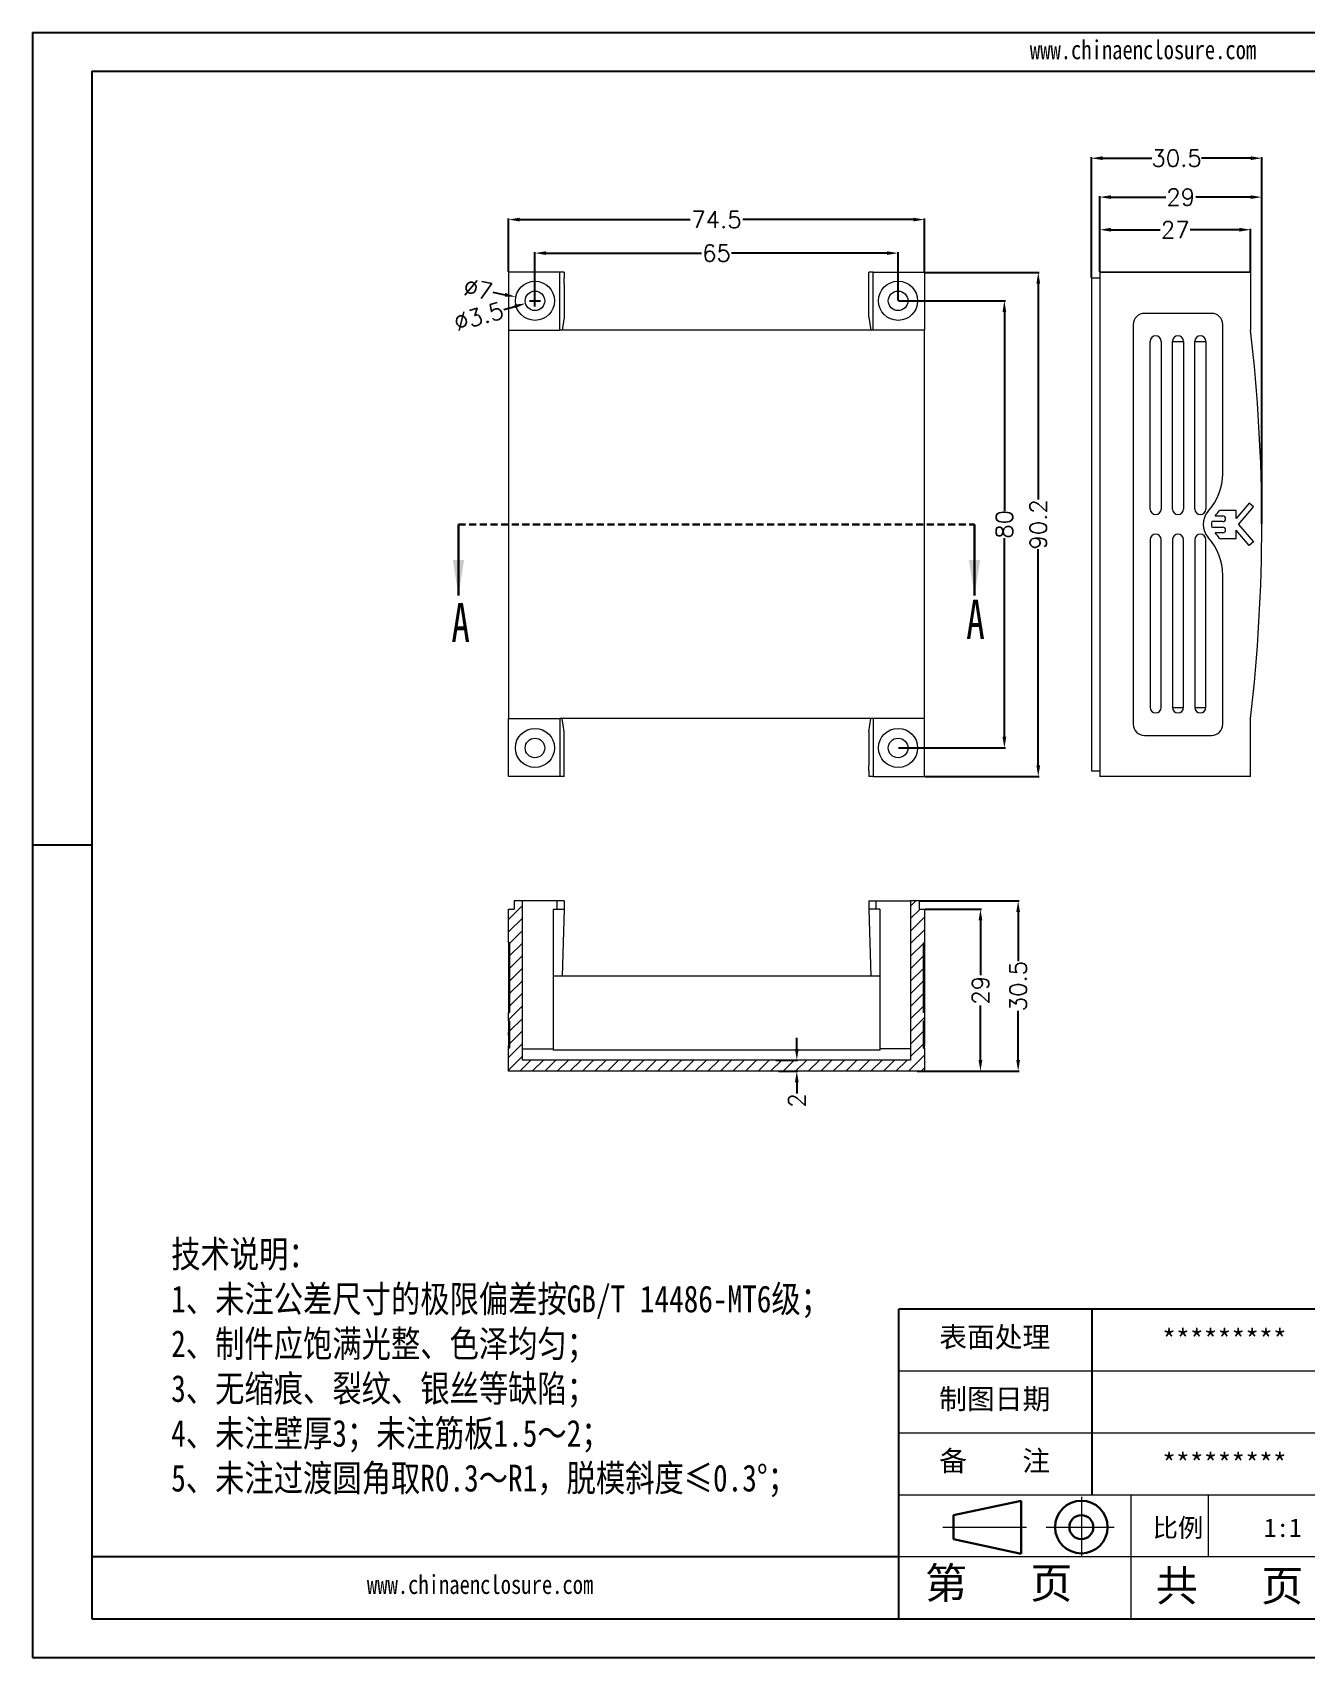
# Model space of a CAD drawing. Header units: inches. Extents: x 918 to 1969, y 1101 to 1392.
# Drawn here: x 1361.2 to 1589.2, y 1101 to 1391.8 of the extents above; entities that cross this region are included whole.
import ezdxf

# ---------------------------------------------------------------- set-up
doc = ezdxf.new("R2010")
doc.units = ezdxf.units.IN
doc.linetypes.add('CENTER2', pattern=[28.575, 19.05, -3.175, 3.175, -3.175])
doc.linetypes.add('HIDDEN', pattern=[1.905, 1.27, -0.635])
doc.layers.add('文字', color=81, linetype='Continuous')
for name, color, linetype, lineweight in [('粗实线', 7, 'Continuous', 30), ('细实线', 3, 'Continuous', 9), ('细点划线', 2, 'CENTER2', 9)]:
    doc.layers.add(name, color=color, linetype=linetype, lineweight=lineweight)
doc.styles.add('SLDTEXTSTYLE5', font='TXT', dxfattribs={"width": 0.7})
doc.styles.get("Standard").update_dxf_attribs({"font": 'txt', "bigfont": 'gbcbig.shx'})
doc.styles.add('宋体', font='', dxfattribs={"width": 0.8, "height": 3.5})
doc.styles.get('宋体').set_extended_font_data('SimSun')
doc.dimstyles.new('3', dxfattribs={"dimtxt": 3, "dimasz": 2, "dimexe": 0.18, "dimexo": 0.0625, "dimgap": 0.2, "dimtad": 0, "dimzin": 12, "dimdsep": 46, "dimtxsty": 'Standard', "dimcen": 1, "dimclrd": 3, "dimclre": 3, "dimadec": 0, "dimazin": 0, "dimtfac": 1, "dimtofl": 0, "dimtmove": 0, "dimatfit": 3, "dimfxl": 0, "dimtolj": 1, "dimtzin": 0, "dimarcsym": 0})

# ---------------------------------------------------------------- blocks, each defined once
blk = doc.blocks.new('*D183')
at = {"color": 3, "lineweight": -2, "transparency": 16777216}
for p, q in [((1446.35, 1348.93), (1446.35, 1358.48)), ((1448.35, 1358.3), (1478.9, 1358.3)), ((1518.85, 1358.3), (1488.3, 1358.3)), ((1520.85, 1348.93), (1520.85, 1358.48))]:
    blk.add_line(p, q, dxfattribs=at)
at = {"color": 3, "transparency": 16777216}
for points in [[(1448.35, 1358.63), (1448.35, 1357.97), (1446.35, 1358.3)], [(1518.85, 1358.63), (1518.85, 1357.97), (1520.85, 1358.3)]]:
    blk.add_solid(points, dxfattribs=at)
at = {"layer": 'Defpoints', "color": 0, "transparency": 16777216}
for p in [(1520.85, 1358.3), (1446.35, 1348.86), (1520.85, 1348.86)]:
    blk.add_point(p, dxfattribs=at)
at = {"color": 0, "transparency": 16777216, "insert": (1483.6, 1358.3), "char_height": 3, "attachment_point": 5}
blk.add_mtext('\\A1;74.5', dxfattribs=at)
blk = doc.blocks.new('*D184')
at = {"color": 3, "lineweight": -2, "transparency": 16777216}
for p, q in [((1451.1, 1343.83), (1451.1, 1352.48)), ((1453.1, 1352.3), (1480.9, 1352.3)), ((1514.1, 1352.3), (1486.3, 1352.3)), ((1516.1, 1343.83), (1516.1, 1352.48))]:
    blk.add_line(p, q, dxfattribs=at)
at = {"color": 3, "transparency": 16777216}
for points in [[(1453.1, 1352.63), (1453.1, 1351.97), (1451.1, 1352.3)], [(1514.1, 1352.63), (1514.1, 1351.97), (1516.1, 1352.3)]]:
    blk.add_solid(points, dxfattribs=at)
at = {"layer": 'Defpoints', "color": 0, "transparency": 16777216}
for p in [(1516.1, 1352.3), (1451.1, 1343.76), (1516.1, 1343.76)]:
    blk.add_point(p, dxfattribs=at)
at = {"color": 0, "transparency": 16777216, "insert": (1483.6, 1352.3), "char_height": 3, "attachment_point": 5}
blk.add_mtext('\\A1;65', dxfattribs=at)
blk = doc.blocks.new('*D186')
at = {"color": 3, "lineweight": -2, "transparency": 16777216}
for p, q in [((1516.17, 1343.76), (1535.31, 1343.76)), ((1535.13, 1341.76), (1535.13, 1306.21)), ((1535.13, 1265.76), (1535.13, 1301.31)), ((1516.17, 1263.76), (1535.31, 1263.76))]:
    blk.add_line(p, q, dxfattribs=at)
at = {"color": 3, "transparency": 16777216}
for points in [[(1534.79, 1341.76), (1535.46, 1341.76), (1535.13, 1343.76)], [(1534.79, 1265.76), (1535.46, 1265.76), (1535.13, 1263.76)]]:
    blk.add_solid(points, dxfattribs=at)
at = {"layer": 'Defpoints', "color": 0, "transparency": 16777216}
for p in [(1516.1, 1343.76), (1535.13, 1343.76), (1516.1, 1263.76)]:
    blk.add_point(p, dxfattribs=at)
at = {"color": 0, "transparency": 16777216, "insert": (1535.13, 1303.76), "char_height": 3, "attachment_point": 5, "rotation": 90}
blk.add_mtext('\\A1;80', dxfattribs=at)
blk = doc.blocks.new('*D187')
at = {"color": 3, "lineweight": -2, "transparency": 16777216}
for p, q in [((1520.92, 1348.86), (1541.37, 1348.86)), ((1541.19, 1346.86), (1541.19, 1308.21)), ((1541.19, 1260.66), (1541.19, 1299.31)), ((1520.92, 1258.66), (1541.37, 1258.66))]:
    blk.add_line(p, q, dxfattribs=at)
at = {"color": 3, "transparency": 16777216}
for points in [[(1540.86, 1346.86), (1541.53, 1346.86), (1541.19, 1348.86)], [(1540.86, 1260.66), (1541.53, 1260.66), (1541.19, 1258.66)]]:
    blk.add_solid(points, dxfattribs=at)
at = {"layer": 'Defpoints', "color": 0, "transparency": 16777216}
for p in [(1520.85, 1348.86), (1541.19, 1348.86), (1520.85, 1258.66)]:
    blk.add_point(p, dxfattribs=at)
at = {"color": 0, "transparency": 16777216, "insert": (1541.19, 1303.76), "char_height": 3, "attachment_point": 5, "rotation": 90}
blk.add_mtext('\\A1;90.2', dxfattribs=at)
blk = doc.blocks.new('*D188')
at = {"color": 3, "lineweight": -2, "transparency": 16777216}
for p, q in [((1552.2, 1348.93), (1552.2, 1356.66)), ((1554.2, 1356.48), (1563, 1356.48)), ((1577.2, 1356.48), (1568.4, 1356.48)), ((1579.2, 1348.93), (1579.2, 1356.66))]:
    blk.add_line(p, q, dxfattribs=at)
at = {"color": 3, "transparency": 16777216}
for points in [[(1554.2, 1356.82), (1554.2, 1356.15), (1552.2, 1356.48)], [(1577.2, 1356.82), (1577.2, 1356.15), (1579.2, 1356.48)]]:
    blk.add_solid(points, dxfattribs=at)
at = {"layer": 'Defpoints', "color": 0, "transparency": 16777216}
for p in [(1579.2, 1356.48), (1552.2, 1348.86), (1579.2, 1348.86)]:
    blk.add_point(p, dxfattribs=at)
at = {"color": 0, "transparency": 16777216, "insert": (1565.7, 1356.48), "char_height": 3, "attachment_point": 5}
blk.add_mtext('\\A1;27', dxfattribs=at)
blk = doc.blocks.new('*D189')
at = {"color": 3, "lineweight": -2, "transparency": 16777216}
for p, q in [((1552.2, 1348.93), (1552.2, 1362.5)), ((1554.2, 1362.32), (1564, 1362.32)), ((1579.2, 1362.32), (1569.4, 1362.32)), ((1581.2, 1303.83), (1581.2, 1362.5))]:
    blk.add_line(p, q, dxfattribs=at)
at = {"color": 3, "transparency": 16777216}
for points in [[(1554.2, 1362.65), (1554.2, 1361.99), (1552.2, 1362.32)], [(1579.2, 1362.65), (1579.2, 1361.99), (1581.2, 1362.32)]]:
    blk.add_solid(points, dxfattribs=at)
at = {"layer": 'Defpoints', "color": 0, "transparency": 16777216}
for p in [(1581.2, 1362.32), (1552.2, 1348.86), (1581.2, 1303.76)]:
    blk.add_point(p, dxfattribs=at)
at = {"color": 0, "transparency": 16777216, "insert": (1566.7, 1362.32), "char_height": 3, "attachment_point": 5}
blk.add_mtext('\\A1;29', dxfattribs=at)
blk = doc.blocks.new('*D190')
at = {"color": 3, "lineweight": -2, "transparency": 16777216}
for p, q in [((1550.7, 1347.93), (1550.7, 1369.46)), ((1552.7, 1369.28), (1561.5, 1369.28)), ((1579.2, 1369.28), (1570.4, 1369.28)), ((1581.2, 1303.83), (1581.2, 1369.46))]:
    blk.add_line(p, q, dxfattribs=at)
at = {"color": 3, "transparency": 16777216}
for points in [[(1552.7, 1369.62), (1552.7, 1368.95), (1550.7, 1369.28)], [(1579.2, 1369.62), (1579.2, 1368.95), (1581.2, 1369.28)]]:
    blk.add_solid(points, dxfattribs=at)
at = {"layer": 'Defpoints', "color": 0, "transparency": 16777216}
for p in [(1581.2, 1369.28), (1550.7, 1347.86), (1581.2, 1303.76)]:
    blk.add_point(p, dxfattribs=at)
at = {"color": 0, "transparency": 16777216, "insert": (1565.95, 1369.28), "char_height": 3, "attachment_point": 5}
blk.add_mtext('\\A1;30.5', dxfattribs=at)
blk = doc.blocks.new('*D193')
at = {"color": 3, "lineweight": -2, "transparency": 16777216}
for p, q in [((1443.56, 1345.3), (1445.71, 1344.86)), ((1450.1, 1343.76), (1452.1, 1343.76)), ((1451.1, 1342.76), (1451.1, 1344.76))]:
    blk.add_line(p, q, dxfattribs=at)
at = {"color": 3, "transparency": 16777216}
blk.add_solid([(1445.78, 1345.19), (1445.65, 1344.54), (1447.67, 1344.46)], dxfattribs=at)
at = {"layer": 'Defpoints', "color": 0, "transparency": 16777216}
for p in [(1447.67, 1344.46), (1454.53, 1343.06)]:
    blk.add_point(p, dxfattribs=at)
at = {"color": 0, "transparency": 16777216, "insert": (1440.92, 1345.84), "char_height": 3, "attachment_point": 5, "rotation": 348.4525}
blk.add_mtext('\\A1;∅7', dxfattribs=at)
blk = doc.blocks.new('*D194')
at = {"color": 3, "lineweight": -2, "transparency": 16777216}
for p, q in [((1450.1, 1343.76), (1452.1, 1343.76)), ((1451.1, 1342.76), (1451.1, 1344.76)), ((1445.56, 1342.22), (1447.49, 1342.76))]:
    blk.add_line(p, q, dxfattribs=at)
at = {"color": 3, "transparency": 16777216}
blk.add_solid([(1447.4, 1343.08), (1447.58, 1342.43), (1449.42, 1343.29)], dxfattribs=at)
at = {"layer": 'Defpoints', "color": 0, "transparency": 16777216}
for p in [(1452.79, 1344.23), (1449.42, 1343.29)]:
    blk.add_point(p, dxfattribs=at)
at = {"color": 0, "transparency": 16777216, "insert": (1441.04, 1340.96), "char_height": 3, "attachment_point": 5, "rotation": 15.5861}
blk.add_mtext('\\A1;∅3.5', dxfattribs=at)
blk = doc.blocks.new('*D195')
at = {"color": 3, "lineweight": -2, "transparency": 16777216}
for p, q in [((1520.92, 1234.9), (1531.03, 1234.9)), ((1530.85, 1232.9), (1530.85, 1223.1)), ((1530.85, 1207.9), (1530.85, 1217.7)), ((1520.92, 1205.9), (1531.03, 1205.9))]:
    blk.add_line(p, q, dxfattribs=at)
at = {"color": 3, "transparency": 16777216}
for points in [[(1530.51, 1232.9), (1531.18, 1232.9), (1530.85, 1234.9)], [(1530.51, 1207.9), (1531.18, 1207.9), (1530.85, 1205.9)]]:
    blk.add_solid(points, dxfattribs=at)
at = {"layer": 'Defpoints', "color": 0, "transparency": 16777216}
for p in [(1520.85, 1234.9), (1530.85, 1234.9), (1520.85, 1205.9)]:
    blk.add_point(p, dxfattribs=at)
at = {"color": 0, "transparency": 16777216, "insert": (1530.85, 1220.4), "char_height": 3, "attachment_point": 5, "rotation": 90}
blk.add_mtext('\\A1;29', dxfattribs=at)
blk = doc.blocks.new('*D196')
at = {"color": 3, "lineweight": -2, "transparency": 16777216}
for p, q in [((1519.92, 1236.4), (1537.77, 1236.4)), ((1537.59, 1234.4), (1537.59, 1225.6)), ((1537.59, 1207.9), (1537.59, 1216.7)), ((1519.49, 1205.9), (1537.77, 1205.9))]:
    blk.add_line(p, q, dxfattribs=at)
at = {"color": 3, "transparency": 16777216}
for points in [[(1537.26, 1234.4), (1537.92, 1234.4), (1537.59, 1236.4)], [(1537.26, 1207.9), (1537.92, 1207.9), (1537.59, 1205.9)]]:
    blk.add_solid(points, dxfattribs=at)
at = {"layer": 'Defpoints', "color": 0, "transparency": 16777216}
for p in [(1519.85, 1236.4), (1537.59, 1236.4), (1519.43, 1205.9)]:
    blk.add_point(p, dxfattribs=at)
at = {"color": 0, "transparency": 16777216, "insert": (1537.59, 1221.15), "char_height": 3, "attachment_point": 5, "rotation": 90}
blk.add_mtext('\\A1;30.5', dxfattribs=at)
blk = doc.blocks.new('*D203')
at = {"color": 3, "lineweight": -2, "transparency": 16777216}
for p, q in [((1497.97, 1209.9), (1497.97, 1211.9)), ((1494.2, 1207.9), (1498.15, 1207.9)), ((1494.67, 1205.9), (1498.15, 1205.9)), ((1497.97, 1203.9), (1497.97, 1201.9))]:
    blk.add_line(p, q, dxfattribs=at)
at = {"color": 3, "transparency": 16777216}
for points in [[(1497.64, 1209.9), (1498.31, 1209.9), (1497.97, 1207.9)], [(1497.64, 1203.9), (1498.31, 1203.9), (1497.97, 1205.9)]]:
    blk.add_solid(points, dxfattribs=at)
at = {"layer": 'Defpoints', "color": 0, "transparency": 16777216}
for p in [(1494.13, 1207.9), (1494.61, 1205.9), (1497.97, 1205.9)]:
    blk.add_point(p, dxfattribs=at)
at = {"color": 0, "transparency": 16777216, "insert": (1497.97, 1200.7), "char_height": 3, "attachment_point": 5, "rotation": 90}
blk.add_mtext('\\A1;2', dxfattribs=at)

msp = doc.modelspace()

# ---------------------------------------------------------------- hatches: boundary and pattern name
at = {"linetype": 'Continuous', "lineweight": 0}
h = msp.add_hatch(dxfattribs=at)
h.set_pattern_fill('ANSI31', color=4, scale=0.5, angle=3e-322, style=0)
h.paths.add_polyline_path([(1518.353, 1207.905), (1448.853, 1207.905), (1448.853, 1236.405), (1447.353, 1236.405), (1447.353, 1234.905), (1446.353, 1234.905), (1446.353, 1228.905), (1446.553, 1228.905), (1446.553, 1216.405), (1446.353, 1216.405), (1446.353, 1214.905), (1446.553, 1214.905), (1446.553, 1210.046), (1446.353, 1210.046), (1446.353, 1205.905), (1520.853, 1205.905), (1520.853, 1210.046), (1520.653, 1210.046), (1520.653, 1214.905), (1520.853, 1214.905), (1520.853, 1216.405), (1520.653, 1216.405), (1520.653, 1228.905), (1520.853, 1228.905), (1520.853, 1234.905), (1519.853, 1234.905), (1519.853, 1236.405), (1518.353, 1236.405)], flags=0)

# ---------------------------------------------------------------- linework, layer by layer
for p, q in [((1361.166, 1391.774), (1772.388, 1391.774)), ((1361.166, 1391.774), (1361.166, 1101.011)), ((1371.807, 1384.851), (1765.465, 1384.851)), ((1371.807, 1384.851), (1371.807, 1107.934)), ((1371.807, 1246.392), (1361.166, 1246.392)), ((1361.166, 1235.623), (1361.166, 1101.011)), ((1599.315, 1163.317), (1516.24, 1163.317)), ((1516.24, 1107.934), (1516.24, 1163.317)), ((1550.854, 1130.087), (1550.854, 1163.317)), ((1516.24, 1119.011), (1371.807, 1119.011)), ((1371.807, 1107.934), (1765.465, 1107.934)), ((1361.166, 1101.011), (1772.388, 1101.011)), ((1361.166, 1101.011), (1551.546, 1101.011))]:
    msp.add_line(p, q)
at = {"color": 7, "linetype": 'Continuous', "lineweight": 15}
for p, q in [((1455.581, 1348.863), (1446.353, 1348.863)), ((1446.353, 1348.863), (1446.353, 1338.513)), ((1455.581, 1338.513), (1455.581, 1348.863)), ((1456.314, 1348.863), (1455.581, 1348.863)), ((1456.314, 1348.863), (1456.314, 1347.863)), ((1456.353, 1347.863), (1456.314, 1347.863)), ((1456.353, 1346.863), (1456.314, 1346.863)), ((1456.314, 1346.863), (1456.314, 1340.863)), ((1456.353, 1346.863), (1456.353, 1347.863)), ((1510.853, 1346.863), (1510.853, 1347.863)), ((1510.853, 1347.863), (1510.893, 1347.863)), ((1510.853, 1346.863), (1510.893, 1346.863)), ((1510.893, 1347.863), (1510.893, 1348.863)), ((1511.626, 1348.863), (1510.893, 1348.863)), ((1510.893, 1340.863), (1510.893, 1346.863)), ((1511.626, 1348.863), (1520.853, 1348.863)), ((1511.626, 1338.513), (1511.626, 1348.863)), ((1520.853, 1348.863), (1520.853, 1338.513)), ((1550.701, 1347.863), (1550.701, 1259.663)), ((1550.701, 1347.863), (1552.201, 1347.863)), ((1550.701, 1347.863), (1550.701, 1259.663)), ((1550.701, 1347.863), (1552.201, 1347.863)), ((1552.201, 1348.863), (1552.201, 1258.663)), ((1552.201, 1348.863), (1579.201, 1348.863)), ((1552.201, 1348.863), (1552.201, 1258.663)), ((1579.201, 1348.863), (1552.201, 1348.863)), ((1579.201, 1348.863), (1579.201, 1338.513)), ((1579.201, 1348.863), (1579.201, 1338.513)), ((1456.314, 1340.863), (1456, 1338.513)), ((1510.893, 1340.863), (1511.207, 1338.513)), ((1572.201, 1341.513), (1560.201, 1341.513)), ((1446.353, 1338.513), (1455.581, 1338.513)), ((1446.353, 1338.513), (1446.353, 1269.013)), ((1511.626, 1338.513), (1455.581, 1338.513)), ((1520.853, 1338.513), (1511.626, 1338.513)), ((1520.853, 1269.013), (1520.853, 1338.513)), ((1558.201, 1339.513), (1558.201, 1268.013)), ((1574.201, 1312.832), (1574.201, 1339.513)), ((1561.201, 1306.513), (1561.201, 1336.513)), ((1563.201, 1336.513), (1563.201, 1306.513)), ((1565.201, 1306.513), (1565.201, 1336.513)), ((1565.201, 1336.513), (1567.201, 1336.513)), ((1567.201, 1336.513), (1567.201, 1306.513)), ((1569.201, 1306.513), (1569.201, 1336.513)), ((1569.201, 1336.513), (1571.201, 1336.513)), ((1571.201, 1336.513), (1571.201, 1306.513)), ((1576.64, 1306.263), (1573.64, 1306.263)), ((1578.934, 1307.554), (1576.64, 1304.819)), ((1576.64, 1304.819), (1576.64, 1306.263)), ((1577.059, 1303.763), (1579.701, 1306.911)), ((1579.701, 1306.911), (1578.934, 1307.554)), ((1574.235, 1304.263), (1572.264, 1304.263)), ((1572.264, 1303.263), (1574.235, 1303.263)), ((1572.858, 1305.263), (1574.235, 1305.263)), ((1576.64, 1301.263), (1576.64, 1302.707)), ((1578.934, 1299.972), (1576.64, 1302.707)), ((1577.059, 1303.763), (1579.701, 1300.615)), ((1561.201, 1301.013), (1561.201, 1271.013)), ((1563.201, 1271.013), (1563.201, 1301.013)), ((1565.201, 1301.013), (1565.201, 1271.013)), ((1567.201, 1271.013), (1567.201, 1301.013)), ((1569.201, 1301.013), (1569.201, 1271.013)), ((1571.201, 1271.013), (1571.201, 1301.013)), ((1574.235, 1302.263), (1572.858, 1302.263)), ((1573.64, 1301.263), (1576.64, 1301.263)), ((1579.701, 1300.615), (1578.934, 1299.972)), ((1574.201, 1268.013), (1574.201, 1294.694)), ((1565.201, 1271.013), (1567.201, 1271.013)), ((1569.201, 1271.013), (1571.201, 1271.013)), ((1446.353, 1269.013), (1455.581, 1269.013)), ((1446.353, 1258.663), (1446.353, 1269.013)), ((1511.626, 1269.013), (1455.581, 1269.013)), ((1455.581, 1269.013), (1455.581, 1258.663)), ((1456.314, 1266.663), (1456, 1269.013)), ((1510.893, 1266.663), (1511.207, 1269.013)), ((1520.853, 1269.013), (1511.626, 1269.013)), ((1511.626, 1269.013), (1511.626, 1258.663)), ((1520.853, 1258.663), (1520.853, 1269.013)), ((1579.201, 1258.663), (1579.201, 1269.013)), ((1456.314, 1260.663), (1456.314, 1266.663)), ((1510.893, 1266.663), (1510.893, 1260.663)), ((1560.201, 1266.013), (1572.201, 1266.013)), ((1456.353, 1260.663), (1456.314, 1260.663)), ((1456.353, 1259.663), (1456.314, 1259.663)), ((1456.314, 1258.663), (1456.314, 1259.663)), ((1456.353, 1259.663), (1456.353, 1260.663)), ((1510.853, 1259.663), (1510.853, 1260.663)), ((1510.853, 1260.663), (1510.893, 1260.663)), ((1510.853, 1259.663), (1510.893, 1259.663)), ((1510.893, 1259.663), (1510.893, 1258.663)), ((1550.701, 1259.663), (1552.201, 1259.663)), ((1550.701, 1259.663), (1552.201, 1259.663)), ((1455.581, 1258.663), (1446.353, 1258.663)), ((1456.314, 1258.663), (1455.581, 1258.663)), ((1511.626, 1258.663), (1510.893, 1258.663)), ((1511.626, 1258.663), (1520.853, 1258.663)), ((1579.201, 1258.663), (1552.201, 1258.663)), ((1447.353, 1236.405), (1447.353, 1234.905)), ((1448.853, 1236.405), (1447.353, 1236.405)), ((1448.853, 1207.905), (1448.853, 1236.405)), ((1455.103, 1236.405), (1448.853, 1236.405)), ((1455.103, 1234.905), (1455.103, 1236.405)), ((1456.353, 1236.405), (1455.103, 1236.405)), ((1456.353, 1236.405), (1456.314, 1234.905)), ((1510.853, 1236.405), (1510.893, 1234.905)), ((1510.853, 1236.405), (1512.103, 1236.405)), ((1512.103, 1236.405), (1512.103, 1234.905)), ((1512.103, 1236.405), (1518.353, 1236.405)), ((1518.353, 1236.405), (1518.353, 1207.905)), ((1519.853, 1236.405), (1518.353, 1236.405)), ((1519.853, 1236.405), (1519.853, 1234.905)), ((1446.353, 1228.905), (1446.353, 1234.905)), ((1446.353, 1234.905), (1447.353, 1234.905)), ((1454.353, 1234.905), (1456.314, 1234.905)), ((1454.353, 1234.905), (1454.353, 1222.905)), ((1456.314, 1234.905), (1456, 1222.905)), ((1512.853, 1234.905), (1510.893, 1234.905)), ((1510.893, 1234.905), (1511.207, 1222.905)), ((1512.853, 1234.905), (1512.853, 1222.905)), ((1519.853, 1234.905), (1520.853, 1234.905)), ((1520.853, 1234.905), (1520.853, 1228.905)), ((1446.553, 1228.905), (1446.353, 1228.905)), ((1446.353, 1228.905), (1446.353, 1226.905)), ((1446.553, 1228.905), (1446.553, 1216.405)), ((1520.653, 1228.905), (1520.853, 1228.905)), ((1520.653, 1216.405), (1520.653, 1228.905)), ((1520.853, 1228.905), (1520.853, 1226.905)), ((1446.553, 1226.905), (1446.353, 1226.905)), ((1446.353, 1226.905), (1446.353, 1216.405)), ((1520.653, 1226.905), (1520.853, 1226.905)), ((1520.853, 1226.905), (1520.853, 1216.405)), ((1512.853, 1222.905), (1454.353, 1222.905)), ((1454.353, 1222.905), (1454.353, 1209.692)), ((1512.853, 1222.905), (1512.853, 1209.692)), ((1446.353, 1214.905), (1446.353, 1216.405)), ((1446.353, 1216.405), (1446.553, 1216.405)), ((1520.853, 1216.405), (1520.653, 1216.405)), ((1520.853, 1216.405), (1520.853, 1214.905)), ((1446.553, 1214.905), (1446.353, 1214.905)), ((1446.353, 1214.905), (1446.353, 1214.841)), ((1446.553, 1214.841), (1446.353, 1214.841)), ((1446.353, 1214.841), (1446.353, 1212.871)), ((1446.353, 1212.871), (1446.553, 1212.871)), ((1446.353, 1212.371), (1446.353, 1212.871)), ((1446.553, 1214.905), (1446.553, 1210.046)), ((1520.653, 1214.905), (1520.853, 1214.905)), ((1520.653, 1210.046), (1520.653, 1214.905)), ((1520.653, 1214.841), (1520.853, 1214.841)), ((1520.653, 1212.871), (1520.853, 1212.871)), ((1520.853, 1214.905), (1520.853, 1214.841)), ((1520.853, 1214.841), (1520.853, 1212.871)), ((1520.853, 1212.871), (1520.853, 1212.371)), ((1446.553, 1212.371), (1446.353, 1212.371)), ((1446.353, 1212.371), (1446.353, 1210.466)), ((1446.553, 1210.466), (1446.353, 1210.466)), ((1446.353, 1210.046), (1446.353, 1210.466)), ((1446.353, 1205.905), (1446.353, 1210.046)), ((1446.553, 1210.046), (1446.353, 1210.046)), ((1448.853, 1209.905), (1454.353, 1209.905)), ((1512.853, 1209.692), (1454.353, 1209.692)), ((1518.353, 1209.905), (1512.853, 1209.905)), ((1520.653, 1212.371), (1520.853, 1212.371)), ((1520.853, 1210.466), (1520.653, 1210.466)), ((1520.653, 1210.046), (1520.853, 1210.046)), ((1520.853, 1212.371), (1520.853, 1210.466)), ((1520.853, 1210.046), (1520.853, 1210.466)), ((1520.853, 1210.046), (1520.853, 1205.905)), ((1518.353, 1207.905), (1448.853, 1207.905)), ((1520.853, 1205.905), (1446.353, 1205.905))]:
    msp.add_line(p, q, dxfattribs=at)
at = {"color": 1, "linetype": 'HIDDEN', "lineweight": 30}
msp.add_line((1437.413, 1303.763), (1529.793, 1303.763), dxfattribs=at)
at = {"color": 7, "linetype": 'Continuous', "lineweight": 30}
for p, q in [((1437.413, 1303.763), (1437.413, 1291.063)), ((1529.793, 1303.763), (1529.793, 1291.063))]:
    msp.add_line(p, q, dxfattribs=at)
at = {"color": 7, "linetype": 'Continuous', "lineweight": 15}
for centre, radius in [((1451.103, 1343.763), 3.5), ((1516.103, 1343.763), 3.5), ((1451.103, 1343.763), 1.75), ((1516.103, 1343.763), 1.75), ((1451.103, 1263.763), 3.5), ((1451.103, 1263.763), 1.75), ((1516.103, 1263.763), 3.5), ((1516.103, 1263.763), 1.75)]:
    msp.add_circle(centre, radius, dxfattribs=at)
for centre, radius, start, end in [((1560.201, 1339.513), 2, 90, 180), ((1572.201, 1339.513), 2, 0, 90), ((1562.201, 1336.513), 1, 0, 180), ((1566.201, 1336.513), 1, 0, 180), ((1570.201, 1336.513), 1, 0, 180), ((1278.31, 1303.763), 302.891, 353.41207, 6.58793), ((1564.201, 1312.832), 10, 317.79455, 0), ((1562.201, 1306.513), 1, 180, 0), ((1566.201, 1306.513), 1, 180, 0), ((1570.201, 1306.513), 1, 180, 0), ((1574.201, 1303.763), 3.5, 137.79455, 222.20545), ((1564.201, 1312.832), 11.5, 318.83806, 325.16375), ((1574.201, 1303.763), 2, 165.52249, 194.47751), ((1574.235, 1304.763), 0.5, 0, 90), ((1574.235, 1304.763), 0.5, 270, 0), ((1574.235, 1302.763), 0.5, 0, 90), ((1574.235, 1302.763), 0.5, 270, 0), ((1562.201, 1301.013), 1, 0, 180), ((1566.201, 1301.013), 1, 0, 180), ((1570.201, 1301.013), 1, 0, 180), ((1564.201, 1294.694), 10, 0, 42.20545), ((1564.201, 1294.694), 11.5, 34.83625, 41.16194), ((1562.201, 1271.013), 1, 180, 0), ((1566.201, 1271.013), 1, 180, 0), ((1570.201, 1271.013), 1, 180, 0), ((1560.201, 1268.013), 2, 180, 270), ((1572.201, 1268.013), 2, 270, 0)]:
    msp.add_arc(centre, radius, start, end, dxfattribs=at)
at = {"color": 7, "linetype": 'Continuous', "lineweight": 30}
for points in [[(1437.413, 1291.063), (1438.429, 1297.413), (1436.397, 1297.413)], [(1529.793, 1291.063), (1530.809, 1297.413), (1528.777, 1297.413)]]:
    msp.add_solid(points, dxfattribs=at)
at = {"layer": '粗实线', "color": 7}
for p, q in [((1538.131, 1129.051), (1526.028, 1126.486)), ((1538.131, 1129.051), (1538.131, 1119.566)), ((1526.028, 1126.486), (1526.028, 1122.205)), ((1526.028, 1122.205), (1538.131, 1119.566))]:
    msp.add_line(p, q, dxfattribs=at)
for radius in [4.705, 2.14]:
    msp.add_circle((1548.903, 1124.346), radius, dxfattribs=at)
at = {"layer": '细实线', "color": 7}
for p, q in [((1599.315, 1152.241), (1516.24, 1152.241)), ((1599.315, 1141.164), (1516.24, 1141.164)), ((1765.465, 1130.087), (1516.24, 1130.087)), ((1557.777, 1130.087), (1557.777, 1107.934)), ((1571.623, 1130.087), (1571.623, 1119.011)), ((1599.315, 1119.011), (1516.24, 1119.011))]:
    msp.add_line(p, q, dxfattribs=at)
at = {"layer": '细点划线', "color": 7}
for p, q in [((1548.903, 1129.762), (1548.903, 1119.011)), ((1524.099, 1124.346), (1539.058, 1124.346)), ((1542.61, 1124.346), (1554.771, 1124.346))]:
    msp.add_line(p, q, dxfattribs=at)

# ---------------------------------------------------------------- texts
at = {"color": 7, "linetype": 'Continuous', "char_height": 7, "attachment_point": 1, "style": 'SLDTEXTSTYLE5'}
for insert in [(1436.136, 1289.703), (1528.289, 1290.261)]:
    msp.add_mtext('A', dxfattribs=dict(at, insert=insert))
at = {"char_height": 3.64275, "width": 2070.3594, "attachment_point": 1}
for s, insert in [('{\\fSimHei|b0|i0|c134|p49;表面处理}', (1523.464, 1160.174)), ('{\\fSimHei|b0|i0|c134|p49;*********}', (1563.361, 1159.705)), ('{\\fSimHei|b0|i0|c134|p49;制图日期}', (1523.464, 1149.097)), ('{\\fSimHei|b0|i0|c134|p49;备    注}', (1523.464, 1138.02)), ('{\\fSimHei|b0|i0|c134|p49;*********}', (1563.361, 1137.552))]:
    msp.add_mtext(s, dxfattribs=dict(at, insert=insert))
at = {"layer": '文字', "color": 0, "attachment_point": 1, "style": '宋体'}
for s, insert, char_height, width in [('www.chinaenclosure.com', (1539.69, 1390.378), 3.38454, 59.46312), ('{\\H1.111x;技术说明：\\P1、未注公差尺寸的极限偏差按GB/T 14486-MT6级；\\P2、制件应饱满光整、色泽均匀；\\P3、无缩痕、裂纹、银丝等缺陷；\\P4、未注壁厚3；未注筋板1.5～2；\\P5、未注过渡圆角取R0.3～R1，脱模斜度≤0.3%%D；}', (1385.994, 1175.592), 4.32683, 157.59756), ('www.chinaenclosure.com', (1421.031, 1115.769), 3.38454, 59.46312)]:
    msp.add_mtext(s, dxfattribs=dict(at, insert=insert, char_height=char_height, width=width))
at = {"layer": '细实线', "color": 7, "attachment_point": 1}
for s, insert, char_height, width in [('{\\fSimSun|b0|i0|c134|p54;比例}', (1561.654, 1125.892), 3.323, 14.58695), ('{\\fSimSun|b0|i0|c134|p54;1:1}', (1581.557, 1125.892), 3.323, 14.58695), ('{\\fSimSun|b0|i0|c134|p54;第   页}', (1520.9, 1117.107), 5.53834, 41.53754), ('{\\fSimSun|b0|i0|c134|p54; 共   页}', (1558.455, 1116.636), 5.53834, 41.53754)]:
    msp.add_mtext(s, dxfattribs=dict(at, insert=insert, char_height=char_height, width=width))

# ---------------------------------------------------------------- dimensions: what is measured, and where the dimension line sits
for base, p1, p2, picture, middle in [((1581.201, 1369.285), (1550.701, 1347.863), (1581.201, 1303.763), '*D190', (1565.951, 1369.285)), ((1581.201, 1362.321), (1552.201, 1348.863), (1581.201, 1303.763), '*D189', (1566.701, 1362.321)), ((1520.853, 1358.3), (1446.353, 1348.863), (1520.853, 1348.863), '*D183', (1483.603, 1358.3)), ((1579.201, 1356.483), (1552.201, 1348.863), (1579.201, 1348.863), '*D188', (1565.701, 1356.483)), ((1516.103, 1352.301), (1451.103, 1343.763), (1516.103, 1343.763), '*D184', (1483.603, 1352.301))]:
    dim = msp.add_linear_dim(base=base, p1=p1, p2=p2, dimstyle='3')
    dim.commit()
    dim.dimension.update_dxf_attribs({"geometry": picture, "text_midpoint": middle})
dim = msp.add_diameter_dim_2p(p1=(1454.532, 1343.062), p2=(1447.674, 1344.464), dimstyle='3')
dim.commit()
dim.dimension.update_dxf_attribs({"geometry": '*D193', "text_midpoint": (1440.918, 1345.844), "dimtype": 163})
for base, p1, p2, picture, middle in [((1541.192, 1348.863), (1520.853, 1258.663), (1520.853, 1348.863), '*D187', (1541.192, 1303.763)), ((1535.126, 1343.763), (1516.103, 1263.763), (1516.103, 1343.763), '*D186', (1535.126, 1303.763)), ((1537.59, 1236.405), (1519.429, 1205.905), (1519.853, 1236.405), '*D196', (1537.59, 1221.155)), ((1530.846, 1234.905), (1520.853, 1205.905), (1520.853, 1234.905), '*D195', (1530.846, 1220.405)), ((1497.972, 1205.905), (1494.135, 1207.905), (1494.605, 1205.905), '*D203', (1497.972, 1200.705))]:
    dim = msp.add_linear_dim(base=base, p1=p1, p2=p2, angle=90, dimstyle='3')
    dim.commit()
    dim.dimension.update_dxf_attribs({"geometry": picture, "text_midpoint": middle})
dim = msp.add_diameter_dim_2p(p1=(1452.789, 1344.233), p2=(1449.418, 1343.293), dimstyle='3')
dim.commit()
dim.dimension.update_dxf_attribs({"geometry": '*D194', "text_midpoint": (1441.038, 1340.955)})

doc.saveas('drawing.dxf')
